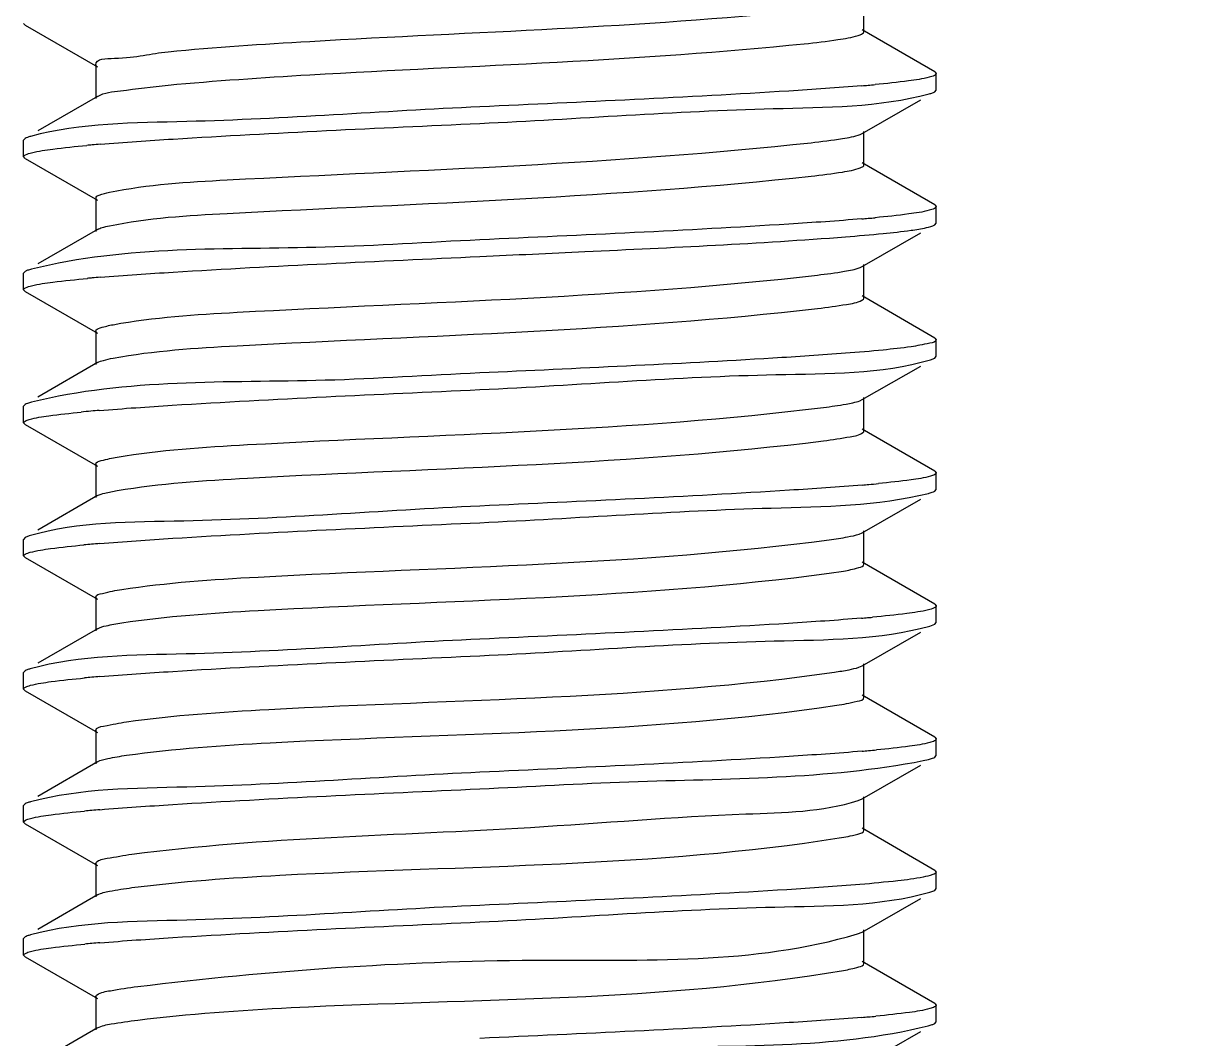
# Model space of a CAD drawing. Extents: x 1247970 to 1725648, y 860327 to 1277876.
# Drawn here: x 1322490 to 1322568.9, y 1200319.1 to 1200387 of the extents above; entities that cross this region are included whole.
import ezdxf

# ---------------------------------------------------------------- set-up
doc = ezdxf.new("R2010")
doc.units = 0
doc.header["$LTSCALE"] = 1000
doc.header["$MEASUREMENT"] = 0
doc.layers.get('0').update_dxf_attribs({"color": 254})
doc.layers.add('PUB_DIM', color=254, linetype='Continuous')
doc.layers.add('TK', color=4, linetype='Continuous')
doc.styles.get("Standard").update_dxf_attribs({"font": 'gbenor.shx', "bigfont": 'gbcbig.shx'})
doc.dimstyles.get("Standard").update_dxf_attribs({"dimtxt": 0.18, "dimasz": 0.18, "dimexe": 0.18, "dimexo": 0.0625, "dimgap": 0.09, "dimtad": 0, "dimtih": 1, "dimtoh": 1, "dimdec": 4, "dimzin": 0, "dimdsep": 46, "dimtxsty": 'Standard', "dimcen": 0.09, "dimadec": 0, "dimazin": 0, "dimtfac": 1, "dimtdec": 4, "dimtofl": 0, "dimtmove": 0, "dimatfit": 3, "dimfxl": 0, "dimtolj": 1, "dimtzin": 0, "dimarcsym": 0})

# ---------------------------------------------------------------- blocks, each defined once
blk = doc.blocks.new('A$C7BF01818')
at = {"linetype": 'Continuous'}
for p, q in [((1882.544, 6896.985), (1882.544, 6899.225)), ((1826.396, 6897.421), (1826.295, 6897.536)), ((1826.396, 6897.421), (1831.25, 6894.635)), ((1887.281, 6894.307), (1882.427, 6897.12)), ((1831.131, 6894.771), (1831.131, 6892.531)), ((1887.281, 6894.307), (1887.379, 6894.193)), ((1887.379, 6893.082), (1887.379, 6894.193)), ((1887.279, 6892.967), (1887.379, 6893.082)), ((1831.248, 6892.666), (1827.256, 6890.353)), ((1882.425, 6890.181), (1886.344, 6892.431)), ((1826.394, 6889.853), (1826.295, 6889.739)), ((1826.295, 6888.628), (1826.295, 6889.739)), ((1882.29, 6890.118), (1882.425, 6890.181)), ((1882.544, 6888.077), (1882.544, 6890.317)), ((1826.396, 6888.513), (1826.295, 6888.629)), ((1826.396, 6888.513), (1831.25, 6885.727)), ((1887.281, 6885.399), (1882.427, 6888.212)), ((1831.131, 6885.863), (1831.131, 6883.623)), ((1887.281, 6885.399), (1887.379, 6885.285)), ((1887.379, 6884.174), (1887.379, 6885.285)), ((1887.279, 6884.059), (1887.379, 6884.174)), ((1831.248, 6883.758), (1827.256, 6881.445)), ((1882.425, 6881.273), (1886.344, 6883.523)), ((1826.394, 6880.945), (1826.295, 6880.832)), ((1882.28, 6881.206), (1882.425, 6881.273)), ((1882.544, 6879.169), (1882.544, 6881.409)), ((1826.295, 6879.72), (1826.295, 6880.831)), ((1826.396, 6879.605), (1826.295, 6879.721)), ((1826.396, 6879.605), (1831.25, 6876.819)), ((1887.281, 6876.491), (1882.427, 6879.304)), ((1831.131, 6876.955), (1831.131, 6874.715)), ((1887.281, 6876.491), (1887.379, 6876.377)), ((1887.379, 6875.266), (1887.379, 6876.377)), ((1831.248, 6874.85), (1827.256, 6872.537)), ((1882.425, 6872.365), (1886.344, 6874.614)), ((1886.996, 6875.041), (1887.279, 6875.151)), ((1887.279, 6875.151), (1887.379, 6875.266)), ((1882.258, 6872.29), (1882.425, 6872.365)), ((1882.544, 6870.261), (1882.544, 6872.501)), ((1826.394, 6872.037), (1826.295, 6871.924)), ((1826.295, 6870.812), (1826.295, 6871.923)), ((1826.396, 6870.697), (1826.295, 6870.811)), ((1826.396, 6870.697), (1831.25, 6867.911)), ((1887.281, 6867.583), (1882.427, 6870.396)), ((1831.131, 6868.047), (1831.131, 6865.807)), ((1887.281, 6867.583), (1887.379, 6867.47)), ((1887.379, 6866.358), (1887.379, 6867.469)), ((1831.248, 6865.942), (1827.256, 6863.629)), ((1887.279, 6866.243), (1887.379, 6866.357)), ((1882.425, 6863.456), (1886.344, 6865.706)), ((1882.544, 6861.353), (1882.544, 6863.593)), ((1826.394, 6863.129), (1826.295, 6863.015)), ((1826.295, 6861.904), (1826.295, 6863.015)), ((1826.679, 6863.24), (1826.394, 6863.129)), ((1882.231, 6863.372), (1882.425, 6863.456)), ((1826.396, 6861.789), (1826.295, 6861.904)), ((1826.396, 6861.789), (1831.25, 6859.002)), ((1887.281, 6858.675), (1882.427, 6861.488)), ((1880.215, 6860.745), (1881.171, 6860.888)), ((1831.131, 6859.139), (1831.131, 6856.899)), ((1887.281, 6858.675), (1887.379, 6858.561)), ((1887.379, 6857.45), (1887.379, 6858.561)), ((1886.946, 6857.211), (1887.279, 6857.335)), ((1887.279, 6857.335), (1887.379, 6857.45)), ((1831.248, 6857.034), (1827.256, 6854.72)), ((1882.425, 6854.548), (1886.344, 6856.798)), ((1826.394, 6854.221), (1826.295, 6854.107)), ((1826.295, 6852.996), (1826.295, 6854.107)), ((1882.198, 6854.452), (1882.424, 6854.548)), ((1882.544, 6852.445), (1882.544, 6854.685)), ((1826.396, 6852.881), (1826.295, 6852.996)), ((1826.396, 6852.881), (1831.25, 6850.094)), ((1887.281, 6849.767), (1882.427, 6852.58)), ((1831.131, 6850.231), (1831.131, 6847.991)), ((1887.281, 6849.767), (1887.379, 6849.653)), ((1887.379, 6848.542), (1887.379, 6849.653)), ((1887.279, 6848.427), (1887.379, 6848.541)), ((1831.248, 6848.126), (1827.256, 6845.812)), ((1882.425, 6845.64), (1886.344, 6847.89)), ((1882.157, 6845.53), (1882.425, 6845.64)), ((1882.544, 6843.537), (1882.544, 6845.777)), ((1826.394, 6845.313), (1826.295, 6845.199)), ((1826.295, 6844.088), (1826.295, 6845.199)), ((1826.396, 6843.973), (1826.295, 6844.088)), ((1826.396, 6843.973), (1831.25, 6841.186)), ((1887.281, 6840.859), (1882.427, 6843.672)), ((1831.131, 6841.323), (1831.131, 6839.083)), ((1831.132, 6841.323), (1831.159, 6841.389)), ((1887.281, 6840.859), (1887.379, 6840.745)), ((1887.379, 6839.634), (1887.379, 6840.745)), ((1831.248, 6839.218), (1827.256, 6836.904)), ((1886.96, 6839.398), (1887.279, 6839.519)), ((1887.279, 6839.519), (1887.379, 6839.634)), ((1882.425, 6836.732), (1886.344, 6838.982)), ((1882.1, 6836.605), (1882.423, 6836.732)), ((1882.544, 6834.629), (1882.544, 6836.869)), ((1826.394, 6836.405), (1826.295, 6836.291)), ((1826.295, 6835.179), (1826.295, 6836.291)), ((1826.396, 6835.065), (1826.295, 6835.179)), ((1826.396, 6835.065), (1831.25, 6832.278)), ((1887.281, 6831.951), (1882.427, 6834.764)), ((1831.131, 6832.414), (1831.131, 6830.175)), ((1887.281, 6831.951), (1887.379, 6831.838)), ((1887.379, 6830.725), (1887.379, 6831.837)), ((1887.279, 6830.611), (1887.379, 6830.725)), ((1831.248, 6830.31), (1827.256, 6827.996)), ((1882.425, 6827.824), (1886.344, 6830.074))]:
    blk.add_line(p, q, dxfattribs=at)
for centre, radius, start, end in [((1872.151, 7014.318), 121.379, 274.84408, 275.04298), ((1873.694, 6996.864), 103.857, 275.04171, 275.30073), ((1840.279, 6782.644), 107.183, 95.02608, 95.21917), ((1841.824, 6765.034), 124.861, 94.77997, 95.0245), ((1872.153, 7005.387), 121.356, 274.84417, 275.04356), ((1873.707, 6987.814), 103.714, 275.04221, 275.3045), ((1840.347, 6772.983), 107.94, 95.02286, 95.20073), ((1841.843, 6755.911), 125.078, 94.7778, 95.02102), ((1839.502, 6773.415), 98.562, 95.0617, 95.44643), ((1841.615, 6749.642), 122.429, 94.80264, 95.06532), ((1872.276, 6986.154), 119.933, 274.8591, 275.06721), ((1874.152, 6965.093), 98.789, 275.06235, 275.43821), ((1839.885, 6760.298), 102.787, 95.04448, 95.33059), ((1841.719, 6739.539), 123.628, 94.79116, 95.04499), ((1872.045, 6979.907), 122.605, 274.83108, 275.02403), ((1873.333, 6965.242), 107.884, 275.02454, 275.20059), ((1839.975, 6750.396), 103.785, 95.04051, 95.30428), ((1841.739, 6730.396), 123.863, 94.78942, 95.04046), ((1872.201, 6969.207), 120.806, 274.84973, 275.05316), ((1873.892, 6950.136), 101.66, 275.05053, 275.35927), ((1839.981, 6741.419), 103.855, 95.04024, 95.30233), ((1841.739, 6721.48), 123.871, 94.78939, 95.04015), ((1840.011, 6732.183), 104.184, 95.03887, 95.29363), ((1841.746, 6712.492), 123.951, 94.78865, 95.03861), ((1872.186, 6951.559), 120.975, 274.84819, 275.0491), ((1873.807, 6933.255), 102.6, 275.04711, 275.33309)]:
    blk.add_arc(centre, radius, start, end, dxfattribs=at)
for points, knots in [([(1835.968, 6895.655), (1839.122, 6895.953), (1853.315, 6896.9), (1867.549, 6897.291), (1878.545, 6898.424)], [0, 0, 0, 0, 0.222736, 1, 1, 1, 1]), ([(1878.545, 6896.184), (1879.299, 6896.262), (1880.505, 6896.407), (1881.715, 6896.599), (1882.152, 6896.738)], [0, 0, 0, 0, 0.622781, 1, 1, 1, 1]), ([(1882.152, 6896.738), (1882.253, 6896.77), (1882.394, 6896.812), (1882.542, 6896.933), (1882.542, 6896.985)], [0, 0, 0, 0, 0.668585, 1, 1, 1, 1]), ([(1835.968, 6893.415), (1839.122, 6893.713), (1853.315, 6894.66), (1867.549, 6895.052), (1878.545, 6896.184)], [0, 0, 0, 0, 0.222736, 1, 1, 1, 1]), ([(1831.133, 6894.771), (1831.135, 6895.209), (1833.641, 6895.159), (1834.765, 6895.541), (1835.968, 6895.655)], [0, 0, 0, 0, 0.26619, 1, 1, 1, 1]), ([(1886.913, 6893.945), (1886.462, 6893.825), (1885.25, 6893.651), (1884.038, 6893.521), (1883.288, 6893.451)], [0, 0, 0, 0, 0.38267, 1, 1, 1, 1]), ([(1887.378, 6894.193), (1887.378, 6894.137), (1887.188, 6894.017), (1887.032, 6893.977), (1886.913, 6893.945)], [0, 0, 0, 0, 0.314667, 1, 1, 1, 1]), ([(1831.249, 6892.666), (1831.702, 6892.93), (1833.353, 6893.088), (1834.901, 6893.315), (1835.968, 6893.415)], [0, 0, 0, 0, 0.328168, 1, 1, 1, 1]), ([(1882.401, 6893.373), (1880.775, 6893.235), (1872.259, 6892.656), (1863.732, 6892.286), (1856.837, 6891.966)], [0, 0, 0, 0, 0.191225, 1, 1, 1, 1]), ([(1856.837, 6890.855), (1863.383, 6891.159), (1873.343, 6891.947), (1883.538, 6891.931), (1886.916, 6892.835)], [0, 0, 0, 0, 0.652022, 1, 1, 1, 1]), ([(1886.916, 6892.835), (1886.988, 6892.854), (1887.112, 6892.891), (1887.232, 6892.94), (1887.278, 6892.967)], [0, 0, 0, 0, 0.580381, 1, 1, 1, 1]), ([(1856.837, 6891.966), (1850.299, 6891.663), (1840.34, 6890.881), (1830.153, 6890.885), (1826.769, 6889.989)], [0, 0, 0, 0, 0.651556, 1, 1, 1, 1]), ([(1831.42, 6889.461), (1833.046, 6889.597), (1841.513, 6890.169), (1849.991, 6890.537), (1856.837, 6890.855)], [0, 0, 0, 0, 0.192342, 1, 1, 1, 1]), ([(1826.769, 6889.989), (1826.694, 6889.97), (1826.567, 6889.932), (1826.443, 6889.881), (1826.395, 6889.853)], [0, 0, 0, 0, 0.582397, 1, 1, 1, 1]), ([(1879.002, 6889.564), (1879.705, 6889.641), (1880.803, 6889.786), (1881.913, 6889.969), (1882.29, 6890.118)], [0, 0, 0, 0, 0.63566, 1, 1, 1, 1]), ([(1826.297, 6888.629), (1826.298, 6888.691), (1826.519, 6888.816), (1826.691, 6888.859), (1826.826, 6888.893)], [0, 0, 0, 0, 0.309982, 1, 1, 1, 1]), ([(1826.826, 6888.893), (1827.294, 6889.01), (1828.531, 6889.184), (1829.769, 6889.314), (1830.529, 6889.383)], [0, 0, 0, 0, 0.387018, 1, 1, 1, 1]), ([(1832.042, 6886.242), (1834.629, 6886.782), (1850.367, 6887.678), (1866.027, 6888.151), (1879.002, 6889.564)], [0, 0, 0, 0, 0.16842, 1, 1, 1, 1]), ([(1882.29, 6887.878), (1882.356, 6887.904), (1882.456, 6887.943), (1882.543, 6888.038), (1882.542, 6888.077)], [0, 0, 0, 0, 0.645292, 1, 1, 1, 1]), ([(1832.042, 6884.002), (1834.629, 6884.543), (1850.367, 6885.438), (1866.027, 6885.911), (1879.002, 6887.324)], [0, 0, 0, 0, 0.16842, 1, 1, 1, 1]), ([(1879.002, 6887.324), (1879.705, 6887.401), (1880.803, 6887.547), (1881.913, 6887.729), (1882.29, 6887.878)], [0, 0, 0, 0, 0.63566, 1, 1, 1, 1]), ([(1831.132, 6885.863), (1831.133, 6885.962), (1831.538, 6886.13), (1831.812, 6886.193), (1832.042, 6886.242)], [0, 0, 0, 0, 0.295913, 1, 1, 1, 1]), ([(1886.916, 6885.038), (1886.466, 6884.918), (1885.255, 6884.744), (1884.044, 6884.613), (1883.295, 6884.544)], [0, 0, 0, 0, 0.382436, 1, 1, 1, 1]), ([(1887.378, 6885.285), (1887.378, 6885.229), (1887.189, 6885.11), (1887.034, 6885.07), (1886.916, 6885.038)], [0, 0, 0, 0, 0.314986, 1, 1, 1, 1]), ([(1882.401, 6884.464), (1880.775, 6884.327), (1872.26, 6883.748), (1863.733, 6883.378), (1856.837, 6883.058)], [0, 0, 0, 0, 0.191215, 1, 1, 1, 1]), ([(1885.693, 6883.701), (1886.039, 6883.75), (1886.569, 6883.842), (1887.111, 6883.962), (1887.279, 6884.059)], [0, 0, 0, 0, 0.642193, 1, 1, 1, 1]), ([(1831.249, 6883.758), (1831.343, 6883.813), (1831.609, 6883.904), (1831.878, 6883.967), (1832.042, 6884.002)], [0, 0, 0, 0, 0.393067, 1, 1, 1, 1]), ([(1856.837, 6881.947), (1859.181, 6882.056), (1867.343, 6882.442), (1875.507, 6882.814), (1881.314, 6883.265)], [0, 0, 0, 0, 0.287187, 1, 1, 1, 1]), ([(1881.314, 6883.265), (1882.15, 6883.33), (1883.612, 6883.454), (1885.071, 6883.613), (1885.693, 6883.701)], [0, 0, 0, 0, 0.571722, 1, 1, 1, 1]), ([(1856.837, 6883.058), (1853.384, 6882.898), (1843.411, 6882.222), (1833.199, 6882.691), (1826.826, 6881.096)], [0, 0, 0, 0, 0.34478, 1, 1, 1, 1]), ([(1831.425, 6880.554), (1833.052, 6880.69), (1841.517, 6881.261), (1849.993, 6881.629), (1856.837, 6881.947)], [0, 0, 0, 0, 0.192381, 1, 1, 1, 1]), ([(1826.826, 6881.096), (1826.739, 6881.074), (1826.592, 6881.033), (1826.449, 6880.977), (1826.395, 6880.945)], [0, 0, 0, 0, 0.588374, 1, 1, 1, 1]), ([(1879.433, 6880.704), (1880.036, 6880.774), (1880.988, 6880.905), (1881.946, 6881.077), (1882.28, 6881.206)], [0, 0, 0, 0, 0.62906, 1, 1, 1, 1]), ([(1826.825, 6879.984), (1827.297, 6880.102), (1828.546, 6880.278), (1829.795, 6880.408), (1830.563, 6880.478)], [0, 0, 0, 0, 0.386636, 1, 1, 1, 1]), ([(1832.288, 6877.382), (1835.025, 6877.891), (1850.798, 6878.854), (1866.547, 6879.215), (1879.433, 6880.704)], [0, 0, 0, 0, 0.17669, 1, 1, 1, 1]), ([(1826.297, 6879.721), (1826.298, 6879.783), (1826.519, 6879.908), (1826.691, 6879.951), (1826.825, 6879.984)], [0, 0, 0, 0, 0.309923, 1, 1, 1, 1]), ([(1879.433, 6878.464), (1880.084, 6878.54), (1881.07, 6878.688), (1882.087, 6878.856), (1882.398, 6879.018)], [0, 0, 0, 0, 0.651215, 1, 1, 1, 1]), ([(1882.398, 6879.018), (1882.437, 6879.039), (1882.5, 6879.073), (1882.541, 6879.141), (1882.541, 6879.169)], [0, 0, 0, 0, 0.612732, 1, 1, 1, 1]), ([(1832.288, 6875.142), (1835.025, 6875.651), (1850.798, 6876.614), (1866.547, 6876.975), (1879.433, 6878.464)], [0, 0, 0, 0, 0.17669, 1, 1, 1, 1]), ([(1831.132, 6876.955), (1831.133, 6877.075), (1831.665, 6877.251), (1831.996, 6877.328), (1832.288, 6877.382)], [0, 0, 0, 0, 0.288651, 1, 1, 1, 1]), ([(1887.379, 6876.377), (1887.381, 6876.215), (1886.551, 6876.075), (1886.117, 6875.964), (1885.693, 6875.904)], [0, 0, 0, 0, 0.2747, 1, 1, 1, 1]), ([(1881.314, 6875.468), (1879.693, 6875.342), (1871.539, 6874.814), (1863.376, 6874.454), (1856.837, 6874.15)], [0, 0, 0, 0, 0.19895, 1, 1, 1, 1]), ([(1885.693, 6875.904), (1885.071, 6875.816), (1883.612, 6875.657), (1882.15, 6875.533), (1881.314, 6875.468)], [0, 0, 0, 0, 0.428278, 1, 1, 1, 1]), ([(1831.249, 6874.85), (1831.368, 6874.919), (1831.718, 6875.026), (1832.069, 6875.101), (1832.288, 6875.142)], [0, 0, 0, 0, 0.381682, 1, 1, 1, 1]), ([(1856.837, 6873.039), (1863.445, 6873.346), (1873.411, 6874.198), (1883.673, 6874.065), (1886.996, 6875.041)], [0, 0, 0, 0, 0.656371, 1, 1, 1, 1]), ([(1856.837, 6874.15), (1853.384, 6873.99), (1843.411, 6873.313), (1833.198, 6873.783), (1826.825, 6872.188)], [0, 0, 0, 0, 0.344794, 1, 1, 1, 1]), ([(1831.365, 6871.64), (1832.991, 6871.777), (1841.476, 6872.351), (1849.973, 6872.72), (1856.837, 6873.039)], [0, 0, 0, 0, 0.191889, 1, 1, 1, 1]), ([(1879.837, 6871.844), (1880.342, 6871.907), (1881.153, 6872.023), (1881.965, 6872.181), (1882.258, 6872.29)], [0, 0, 0, 0, 0.619721, 1, 1, 1, 1]), ([(1826.825, 6872.188), (1826.738, 6872.166), (1826.592, 6872.125), (1826.449, 6872.069), (1826.395, 6872.037)], [0, 0, 0, 0, 0.588333, 1, 1, 1, 1]), ([(1826.679, 6871.037), (1827.101, 6871.161), (1828.263, 6871.332), (1829.422, 6871.462), (1830.147, 6871.532)], [0, 0, 0, 0, 0.376609, 1, 1, 1, 1]), ([(1832.562, 6868.522), (1835.443, 6869.005), (1851.242, 6870.015), (1867.057, 6870.266), (1879.837, 6871.844)], [0, 0, 0, 0, 0.184911, 1, 1, 1, 1]), ([(1826.297, 6870.811), (1826.296, 6870.861), (1826.447, 6870.971), (1826.581, 6871.008), (1826.679, 6871.037)], [0, 0, 0, 0, 0.323265, 1, 1, 1, 1]), ([(1879.837, 6869.605), (1880.436, 6869.679), (1881.299, 6869.834), (1882.239, 6869.978), (1882.476, 6870.158)], [0, 0, 0, 0, 0.669475, 1, 1, 1, 1]), ([(1882.476, 6870.158), (1882.495, 6870.173), (1882.527, 6870.201), (1882.543, 6870.243), (1882.543, 6870.261)], [0, 0, 0, 0, 0.571536, 1, 1, 1, 1]), ([(1832.562, 6866.282), (1835.443, 6866.765), (1851.242, 6867.775), (1867.057, 6868.026), (1879.837, 6869.605)], [0, 0, 0, 0, 0.184911, 1, 1, 1, 1]), ([(1831.132, 6868.047), (1831.133, 6868.191), (1831.809, 6868.368), (1832.202, 6868.462), (1832.562, 6868.522)], [0, 0, 0, 0, 0.283137, 1, 1, 1, 1]), ([(1886.996, 6867.244), (1886.572, 6867.12), (1885.406, 6866.948), (1884.243, 6866.818), (1883.515, 6866.748)], [0, 0, 0, 0, 0.376485, 1, 1, 1, 1]), ([(1887.378, 6867.47), (1887.379, 6867.421), (1887.228, 6867.31), (1887.094, 6867.273), (1886.996, 6867.244)], [0, 0, 0, 0, 0.323161, 1, 1, 1, 1]), ([(1831.249, 6865.942), (1831.395, 6866.027), (1831.84, 6866.148), (1832.281, 6866.235), (1832.562, 6866.282)], [0, 0, 0, 0, 0.372078, 1, 1, 1, 1]), ([(1882.435, 6866.651), (1880.81, 6866.513), (1872.283, 6865.933), (1863.744, 6865.563), (1856.837, 6865.242)], [0, 0, 0, 0, 0.190921, 1, 1, 1, 1]), ([(1856.837, 6864.131), (1863.338, 6864.433), (1873.288, 6865.182), (1883.438, 6865.236), (1886.853, 6866.094)], [0, 0, 0, 0, 0.648903, 1, 1, 1, 1]), ([(1886.853, 6866.094), (1886.939, 6866.116), (1887.083, 6866.156), (1887.224, 6866.212), (1887.278, 6866.243)], [0, 0, 0, 0, 0.587145, 1, 1, 1, 1]), ([(1856.837, 6865.242), (1850.23, 6864.935), (1840.264, 6864.083), (1830.002, 6864.216), (1826.679, 6863.24)], [0, 0, 0, 0, 0.656376, 1, 1, 1, 1]), ([(1831.393, 6862.735), (1833.019, 6862.871), (1841.495, 6863.444), (1849.982, 6863.813), (1856.837, 6864.131)], [0, 0, 0, 0, 0.192108, 1, 1, 1, 1]), ([(1832.864, 6859.662), (1835.884, 6860.124), (1851.696, 6861.167), (1867.558, 6861.306), (1880.215, 6862.985)], [0, 0, 0, 0, 0.193099, 1, 1, 1, 1]), ([(1880.215, 6862.985), (1880.629, 6863.04), (1881.305, 6863.142), (1881.979, 6863.282), (1882.231, 6863.372)], [0, 0, 0, 0, 0.60906, 1, 1, 1, 1]), ([(1826.297, 6861.904), (1826.297, 6861.959), (1826.478, 6862.076), (1826.63, 6862.116), (1826.744, 6862.147)], [0, 0, 0, 0, 0.316403, 1, 1, 1, 1]), ([(1826.744, 6862.147), (1827.189, 6862.268), (1828.391, 6862.442), (1829.591, 6862.572), (1830.336, 6862.641)], [0, 0, 0, 0, 0.381479, 1, 1, 1, 1]), ([(1881.171, 6860.888), (1881.517, 6860.947), (1881.894, 6861.037), (1882.544, 6861.214), (1882.543, 6861.353)], [0, 0, 0, 0, 0.716132, 1, 1, 1, 1]), ([(1832.864, 6857.423), (1835.884, 6857.884), (1851.696, 6858.927), (1867.558, 6859.066), (1880.215, 6860.745)], [0, 0, 0, 0, 0.193099, 1, 1, 1, 1]), ([(1831.131, 6859.139), (1831.132, 6859.309), (1831.97, 6859.481), (1832.429, 6859.596), (1832.864, 6859.662)], [0, 0, 0, 0, 0.278863, 1, 1, 1, 1]), ([(1886.853, 6858.297), (1886.381, 6858.179), (1885.131, 6858.003), (1883.881, 6857.873), (1883.112, 6857.803)], [0, 0, 0, 0, 0.386333, 1, 1, 1, 1]), ([(1887.378, 6858.561), (1887.377, 6858.498), (1887.158, 6858.374), (1886.987, 6858.331), (1886.853, 6858.297)], [0, 0, 0, 0, 0.310029, 1, 1, 1, 1]), ([(1831.249, 6857.034), (1831.424, 6857.135), (1831.974, 6857.269), (1832.515, 6857.369), (1832.864, 6857.423)], [0, 0, 0, 0, 0.363892, 1, 1, 1, 1]), ([(1882.37, 6857.738), (1880.744, 6857.6), (1872.239, 6857.023), (1863.722, 6856.654), (1856.837, 6856.334)], [0, 0, 0, 0, 0.19146, 1, 1, 1, 1]), ([(1856.837, 6855.223), (1863.406, 6855.528), (1873.37, 6856.338), (1883.588, 6856.282), (1886.946, 6857.211)], [0, 0, 0, 0, 0.653637, 1, 1, 1, 1]), ([(1856.837, 6856.334), (1850.281, 6856.03), (1840.319, 6855.231), (1830.113, 6855.266), (1826.744, 6854.35)], [0, 0, 0, 0, 0.652793, 1, 1, 1, 1]), ([(1831.397, 6853.827), (1833.023, 6853.963), (1841.498, 6854.536), (1849.984, 6854.905), (1856.837, 6855.223)], [0, 0, 0, 0, 0.192162, 1, 1, 1, 1]), ([(1826.744, 6854.35), (1826.675, 6854.331), (1826.555, 6854.295), (1826.44, 6854.247), (1826.394, 6854.221)], [0, 0, 0, 0, 0.579547, 1, 1, 1, 1]), ([(1833.194, 6850.803), (1836.349, 6851.246), (1852.158, 6852.314), (1868.05, 6852.33), (1880.566, 6854.125)], [0, 0, 0, 0, 0.201275, 1, 1, 1, 1]), ([(1880.566, 6854.125), (1880.894, 6854.172), (1881.442, 6854.26), (1881.986, 6854.381), (1882.198, 6854.452)], [0, 0, 0, 0, 0.596562, 1, 1, 1, 1]), ([(1826.764, 6853.244), (1827.214, 6853.364), (1828.424, 6853.538), (1829.632, 6853.668), (1830.38, 6853.737)], [0, 0, 0, 0, 0.382913, 1, 1, 1, 1]), ([(1826.297, 6852.996), (1826.297, 6853.053), (1826.488, 6853.172), (1826.644, 6853.212), (1826.764, 6853.244)], [0, 0, 0, 0, 0.314529, 1, 1, 1, 1]), ([(1833.194, 6848.563), (1836.379, 6849.01), (1852.24, 6850.084), (1868.197, 6850.037), (1880.726, 6851.909)], [0, 0, 0, 0, 0.202463, 1, 1, 1, 1]), ([(1880.726, 6851.909), (1881.182, 6851.977), (1881.659, 6852.097), (1882.544, 6852.267), (1882.544, 6852.445)], [0, 0, 0, 0, 0.722119, 1, 1, 1, 1]), ([(1831.131, 6850.231), (1831.131, 6850.429), (1832.147, 6850.591), (1832.677, 6850.73), (1833.194, 6850.803)], [0, 0, 0, 0, 0.275477, 1, 1, 1, 1]), ([(1886.946, 6849.414), (1886.507, 6849.292), (1885.316, 6849.119), (1884.126, 6848.989), (1883.387, 6848.92)], [0, 0, 0, 0, 0.380407, 1, 1, 1, 1]), ([(1887.378, 6849.653), (1887.378, 6849.599), (1887.204, 6849.484), (1887.057, 6849.445), (1886.946, 6849.414)], [0, 0, 0, 0, 0.317999, 1, 1, 1, 1]), ([(1831.248, 6848.126), (1831.454, 6848.245), (1832.12, 6848.39), (1832.77, 6848.503), (1833.194, 6848.563)], [0, 0, 0, 0, 0.356845, 1, 1, 1, 1]), ([(1882.414, 6848.833), (1880.788, 6848.695), (1872.268, 6848.116), (1863.737, 6847.746), (1856.837, 6847.426)], [0, 0, 0, 0, 0.191088, 1, 1, 1, 1]), ([(1856.837, 6846.315), (1860.164, 6846.469), (1870.041, 6847.061), (1880.048, 6846.94), (1886.506, 6848.202)], [0, 0, 0, 0, 0.336003, 1, 1, 1, 1]), ([(1886.506, 6848.202), (1886.668, 6848.233), (1886.929, 6848.292), (1887.189, 6848.375), (1887.279, 6848.427)], [0, 0, 0, 0, 0.612672, 1, 1, 1, 1]), ([(1856.837, 6847.426), (1850.295, 6847.122), (1840.336, 6846.337), (1830.146, 6846.347), (1826.764, 6845.448)], [0, 0, 0, 0, 0.651757, 1, 1, 1, 1]), ([(1831.397, 6844.919), (1833.023, 6845.055), (1841.498, 6845.628), (1849.984, 6845.996), (1856.837, 6846.315)], [0, 0, 0, 0, 0.192167, 1, 1, 1, 1]), ([(1826.764, 6845.448), (1826.69, 6845.428), (1826.564, 6845.391), (1826.442, 6845.34), (1826.395, 6845.313)], [0, 0, 0, 0, 0.581818, 1, 1, 1, 1]), ([(1833.552, 6841.943), (1842.386, 6843.093), (1856.19, 6843.251), (1872.279, 6844.669), (1879.75, 6844.763), (1882.157, 6845.53)], [0, 0, 0, 0, 0.548285, 0.844535, 1, 1, 1, 1]), ([(1826.762, 6844.336), (1827.213, 6844.456), (1828.424, 6844.63), (1829.634, 6844.76), (1830.384, 6844.83)], [0, 0, 0, 0, 0.382707, 1, 1, 1, 1]), ([(1826.297, 6844.088), (1826.297, 6844.144), (1826.487, 6844.264), (1826.643, 6844.304), (1826.762, 6844.336)], [0, 0, 0, 0, 0.314691, 1, 1, 1, 1]), ([(1833.552, 6839.703), (1836.837, 6840.131), (1852.626, 6841.219), (1868.534, 6841.096), (1880.889, 6843.025)], [0, 0, 0, 0, 0.209456, 1, 1, 1, 1]), ([(1880.889, 6843.025), (1881.305, 6843.09), (1881.746, 6843.199), (1882.545, 6843.374), (1882.544, 6843.537)], [0, 0, 0, 0, 0.720543, 1, 1, 1, 1]), ([(1831.159, 6841.389), (1831.327, 6841.586), (1832.236, 6841.707), (1832.993, 6841.87), (1833.552, 6841.943)], [0, 0, 0, 0, 0.314049, 1, 1, 1, 1]), ([(1887.38, 6840.745), (1887.379, 6840.652), (1886.982, 6840.507), (1886.727, 6840.448), (1886.506, 6840.405)], [0, 0, 0, 0, 0.291337, 1, 1, 1, 1]), ([(1882.274, 6839.913), (1880.648, 6839.777), (1872.175, 6839.205), (1863.69, 6838.836), (1856.837, 6838.518)], [0, 0, 0, 0, 0.192178, 1, 1, 1, 1]), ([(1886.506, 6840.405), (1885.945, 6840.295), (1884.534, 6840.117), (1883.12, 6839.984), (1882.274, 6839.913)], [0, 0, 0, 0, 0.402471, 1, 1, 1, 1]), ([(1831.248, 6839.218), (1831.487, 6839.356), (1832.279, 6839.51), (1833.045, 6839.637), (1833.552, 6839.703)], [0, 0, 0, 0, 0.35072, 1, 1, 1, 1]), ([(1856.837, 6837.406), (1863.416, 6837.712), (1873.381, 6838.533), (1883.611, 6838.457), (1886.96, 6839.398)], [0, 0, 0, 0, 0.654319, 1, 1, 1, 1]), ([(1856.837, 6838.518), (1850.294, 6838.214), (1840.335, 6837.428), (1830.143, 6837.44), (1826.762, 6836.539)], [0, 0, 0, 0, 0.651841, 1, 1, 1, 1]), ([(1831.399, 6836.011), (1833.025, 6836.147), (1841.499, 6836.72), (1849.984, 6837.088), (1856.837, 6837.406)], [0, 0, 0, 0, 0.192185, 1, 1, 1, 1]), ([(1826.762, 6836.539), (1826.689, 6836.519), (1826.563, 6836.482), (1826.442, 6836.432), (1826.395, 6836.405)], [0, 0, 0, 0, 0.581617, 1, 1, 1, 1]), ([(1826.764, 6835.428), (1827.216, 6835.548), (1828.431, 6835.723), (1829.646, 6835.853), (1830.399, 6835.923)], [0, 0, 0, 0, 0.382675, 1, 1, 1, 1]), ([(1833.936, 6833.083), (1842.745, 6834.153), (1858.71, 6835.316), (1875.179, 6834.535), (1882.1, 6836.605)], [0, 0, 0, 0, 0.551207, 1, 1, 1, 1]), ([(1826.297, 6835.179), (1826.297, 6835.236), (1826.488, 6835.356), (1826.644, 6835.396), (1826.764, 6835.428)], [0, 0, 0, 0, 0.314592, 1, 1, 1, 1]), ([(1881.184, 6834.166), (1881.527, 6834.224), (1881.904, 6834.314), (1882.542, 6834.491), (1882.543, 6834.629)], [0, 0, 0, 0, 0.715617, 1, 1, 1, 1]), ([(1833.936, 6830.843), (1837.348, 6831.257), (1853.099, 6832.367), (1869.011, 6832.073), (1881.184, 6834.166)], [0, 0, 0, 0, 0.21766, 1, 1, 1, 1]), ([(1831.215, 6832.529), (1831.473, 6832.705), (1832.429, 6832.855), (1833.324, 6833.009), (1833.936, 6833.083)], [0, 0, 0, 0, 0.33549, 1, 1, 1, 1]), ([(1831.132, 6832.414), (1831.132, 6832.435), (1831.153, 6832.483), (1831.192, 6832.513), (1831.215, 6832.529)], [0, 0, 0, 0, 0.417249, 1, 1, 1, 1]), ([(1886.96, 6831.602), (1886.516, 6831.477), (1885.305, 6831.302), (1884.096, 6831.17), (1883.343, 6831.1)], [0, 0, 0, 0, 0.378534, 1, 1, 1, 1]), ([(1887.378, 6831.838), (1887.379, 6831.785), (1887.211, 6831.67), (1887.068, 6831.632), (1886.96, 6831.602)], [0, 0, 0, 0, 0.318728, 1, 1, 1, 1]), ([(1831.248, 6830.31), (1831.521, 6830.468), (1832.449, 6830.628), (1833.341, 6830.771), (1833.936, 6830.843)], [0, 0, 0, 0, 0.345347, 1, 1, 1, 1]), ([(1882.41, 6831.017), (1880.784, 6830.879), (1872.266, 6830.3), (1863.736, 6829.93), (1856.837, 6829.61)], [0, 0, 0, 0, 0.19115, 1, 1, 1, 1]), ([(1856.837, 6828.498), (1860.289, 6828.659), (1870.262, 6829.334), (1880.472, 6828.869), (1886.846, 6830.46)], [0, 0, 0, 0, 0.34469, 1, 1, 1, 1]), ([(1886.846, 6830.46), (1886.933, 6830.482), (1887.08, 6830.523), (1887.224, 6830.579), (1887.278, 6830.611)], [0, 0, 0, 0, 0.587818, 1, 1, 1, 1])]:
    blk.add_open_spline(points, degree=3, knots=knots, dxfattribs=at)
at = {"layer": 'PUB_DIM'}
blk.add_leader([(1872.249, 6972.921), (2299.595, 6845.225)], dimstyle='Standard', override={"dimgap": 20, "dimtad": 0}, dxfattribs=at)

msp = doc.modelspace()

# ---------------------------------------------------------------- block references
at = {"layer": 'TK'}
msp.add_blockref('A$C7BF01818', (1320663.701, 1193489.485), dxfattribs=at)

doc.saveas('drawing.dxf')
